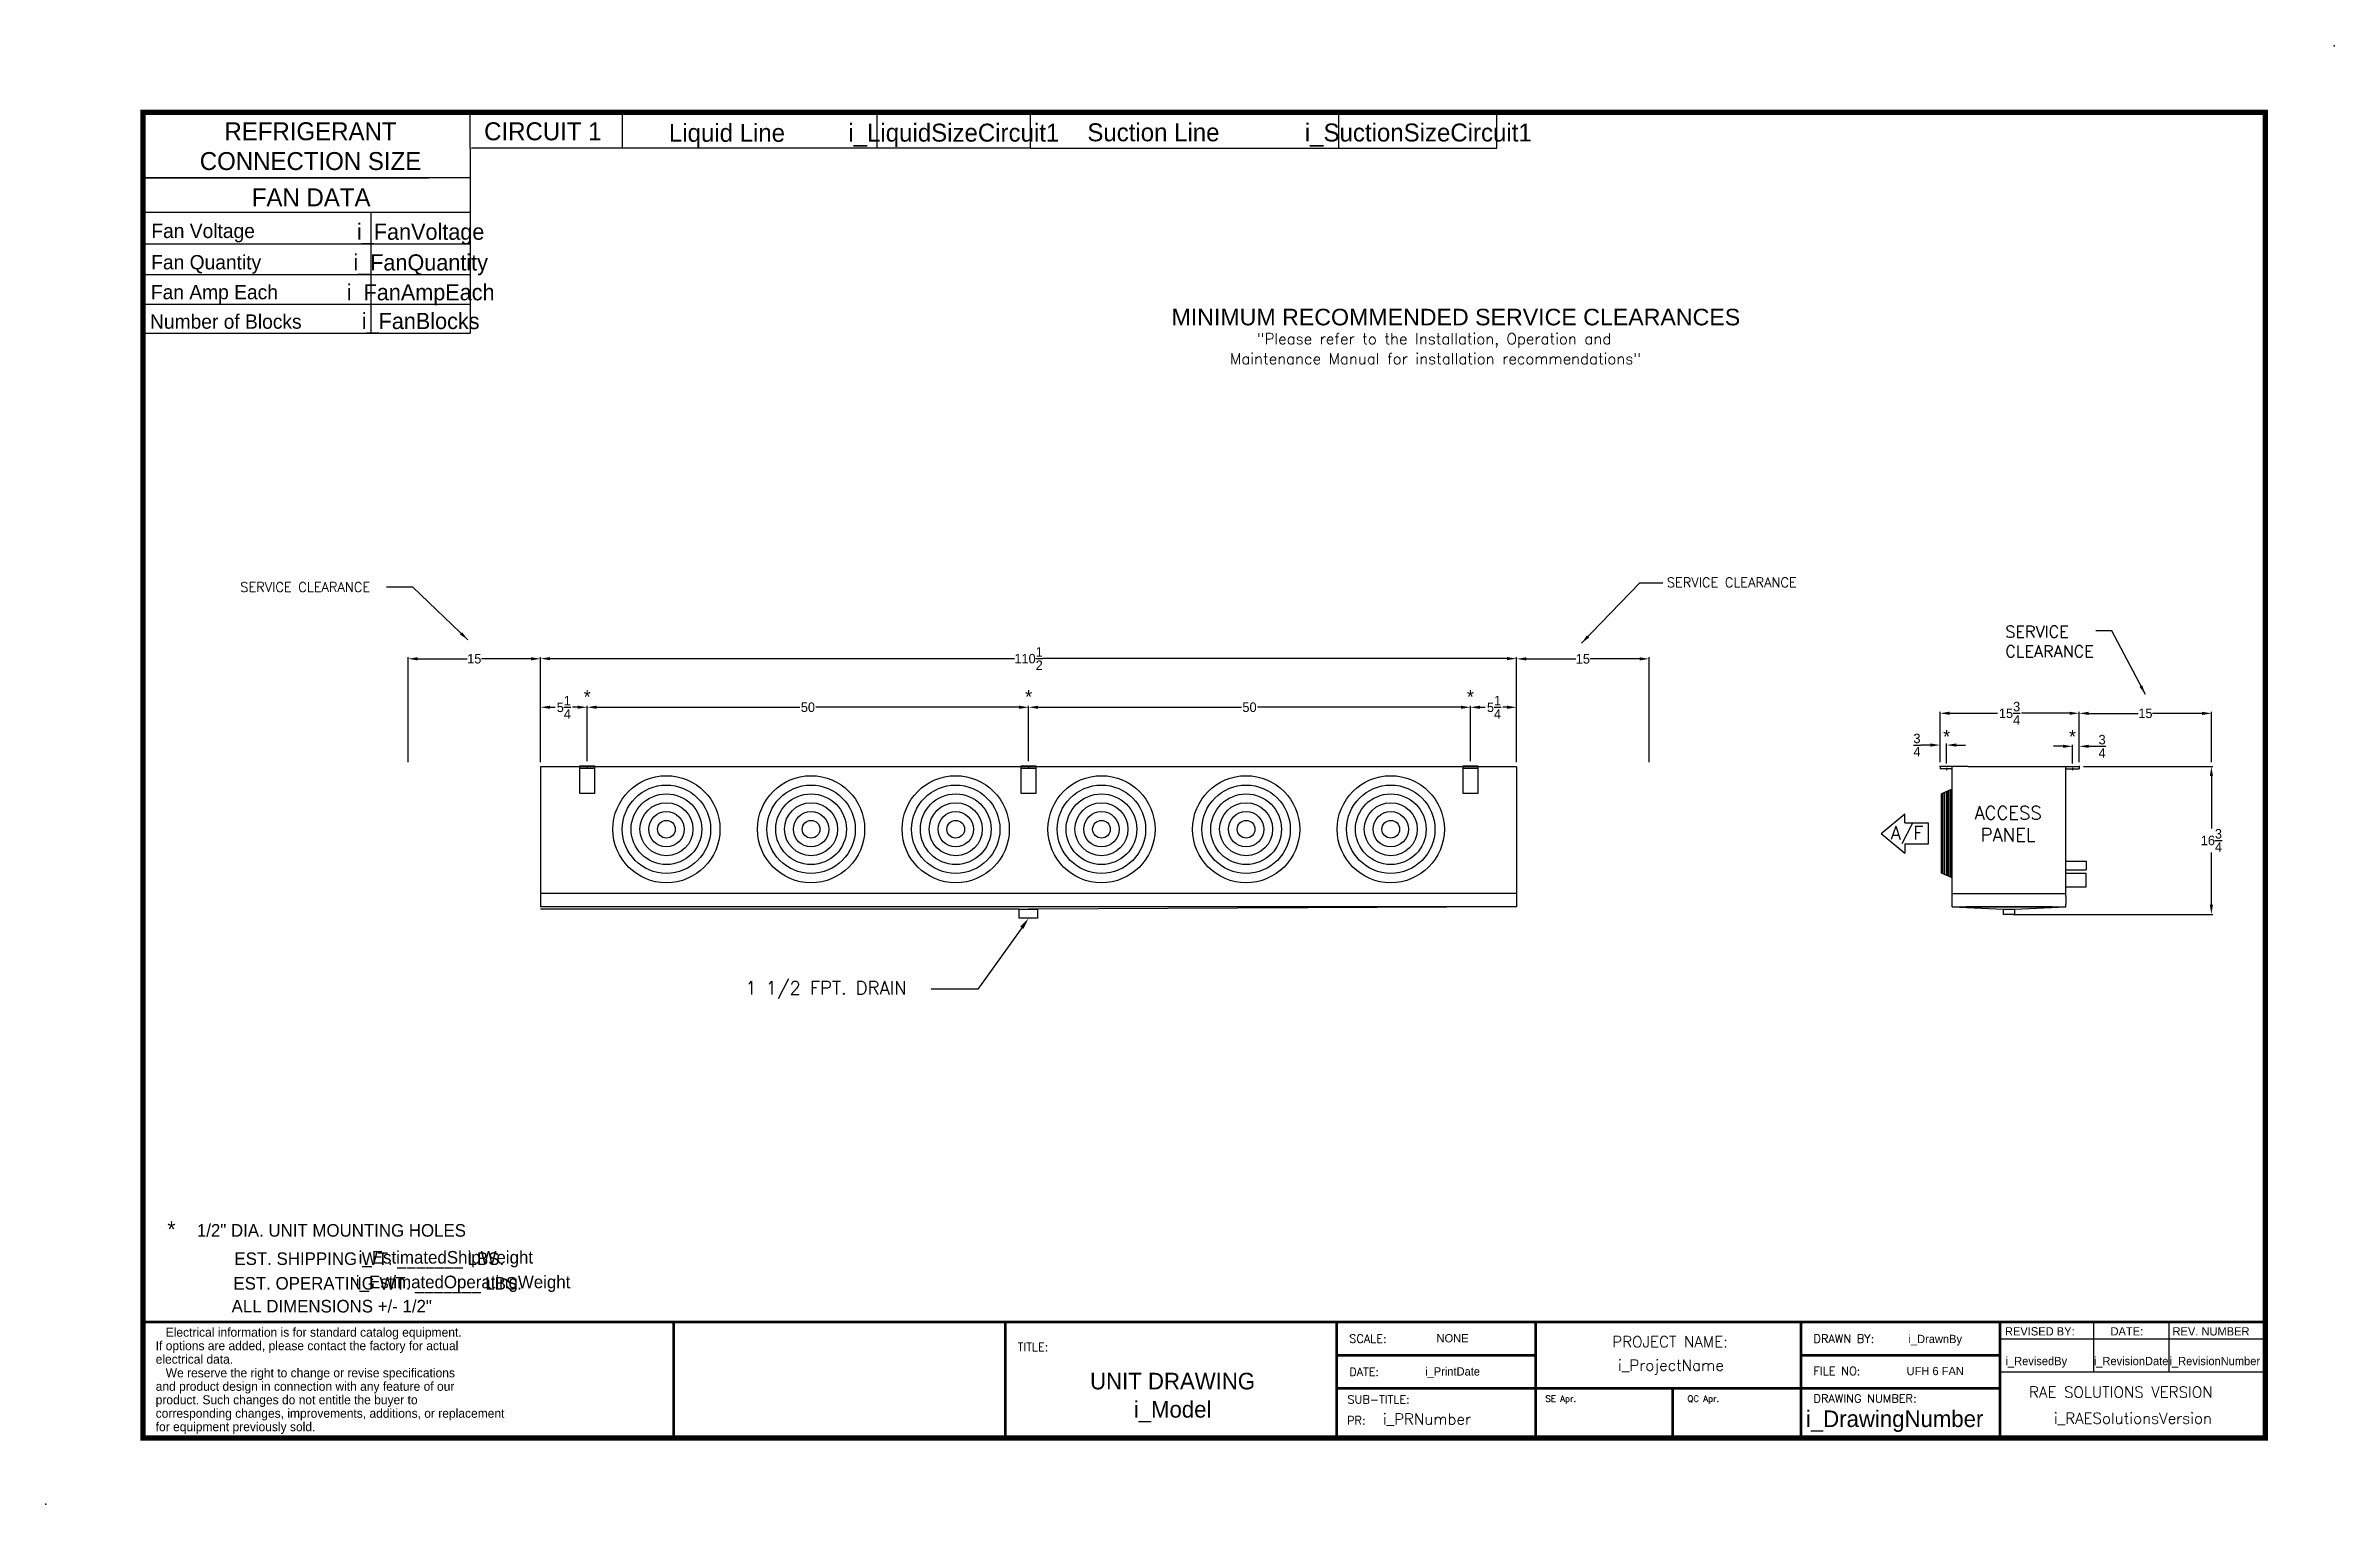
# Model space of a CAD drawing. Extents: x -27 to 232, y -18 to 148.
import ezdxf
from ezdxf.enums import TextEntityAlignment as Align

# ---------------------------------------------------------------- set-up
doc = ezdxf.new("R2010")
doc.units = 0
doc.header["$MEASUREMENT"] = 0
doc.layers.get('0').update_dxf_attribs({"linetype": 'CONTINUOUS'})
doc.layers.add('C1EFD', color=7, linetype='CONTINUOUS')
doc.layers.add('C1RC', color=7, linetype='CONTINUOUS')
doc.styles.add('dimentions', font='arial.ttf')
doc.styles.add('SIMPLEX', font='SIMPLEX')
doc.dimstyles.get("Standard").update_dxf_attribs({"dimtxt": 1.079, "dimasz": 1.079, "dimexe": 0.18, "dimexo": 0.5, "dimgap": 0.09, "dimtad": 0, "dimtih": 1, "dimtoh": 1, "dimdec": 3, "dimzin": 0, "dimdsep": 46, "dimlunit": 5, "dimtxsty": 'STANDARD', "dimcen": 0.09, "dimadec": 0, "dimazin": 0, "dimtfac": 1, "dimtdec": 3, "dimtofl": 0, "dimtmove": 0, "dimatfit": 3, "dimfxl": 1, "dimtolj": 1, "dimtzin": 0, "dimarcsym": 0})

# ---------------------------------------------------------------- blocks, each defined once
blk = doc.blocks.new('*D17')
at = {"color": 0, "lineweight": -2}
for p, q in [((28.87, 66.46), (28.87, 78.38)), ((29.95, 78.2), (82.51, 78.2)), ((138.29, 78.2), (85.74, 78.2)), ((139.37, 66.46), (139.37, 78.38))]:
    blk.add_line(p, q, dxfattribs=at)
at = {"color": 0}
for points in [[(29.95, 78.38), (29.95, 78.02), (28.87, 78.2)], [(138.29, 78.38), (138.29, 78.02), (139.37, 78.2)]]:
    blk.add_solid(points, dxfattribs=at)
at = {"color": 0, "insert": (84.12, 78.2), "char_height": 1.079, "attachment_point": 5}
blk.add_mtext('\\A1;110{\\H1x;\\S1/2;}', dxfattribs=at)
blk = doc.blocks.new('*D18')
at = {"color": 0, "lineweight": -2}
for p, q in [((134.13, 66.57), (134.13, 72.87)), ((135.21, 72.69), (135.82, 72.69)), ((138.29, 72.69), (137.8, 72.69)), ((139.37, 66.46), (139.37, 72.87))]:
    blk.add_line(p, q, dxfattribs=at)
at = {"color": 0}
for points in [[(135.21, 72.87), (135.21, 72.51), (134.13, 72.69)], [(138.29, 72.87), (138.29, 72.51), (139.37, 72.69)]]:
    blk.add_solid(points, dxfattribs=at)
at = {"color": 0, "insert": (136.81, 72.69), "char_height": 1.079, "attachment_point": 5}
blk.add_mtext('\\A1;5{\\H1x;\\S1/4;}', dxfattribs=at)
blk = doc.blocks.new('*D15')
at = {"color": 0, "lineweight": -2}
for p, q in [((139.37, 66.46), (139.37, 78.35)), ((140.45, 78.17), (146.06, 78.17)), ((153.29, 78.17), (147.68, 78.17)), ((154.37, 66.46), (154.37, 78.35))]:
    blk.add_line(p, q, dxfattribs=at)
at = {"color": 0}
for points in [[(140.45, 78.35), (140.45, 77.99), (139.37, 78.17)], [(153.29, 78.35), (153.29, 77.99), (154.37, 78.17)]]:
    blk.add_solid(points, dxfattribs=at)
at = {"color": 0, "insert": (146.87, 78.17), "char_height": 1.079, "attachment_point": 5}
blk.add_mtext('\\A1;15', dxfattribs=at)
blk = doc.blocks.new('*D19')
at = {"color": 0, "lineweight": -2}
for p, q in [((13.87, 66.46), (13.87, 78.36)), ((14.95, 78.18), (20.56, 78.18)), ((27.79, 78.18), (22.18, 78.18)), ((28.87, 66.46), (28.87, 78.36))]:
    blk.add_line(p, q, dxfattribs=at)
at = {"color": 0}
for points in [[(14.95, 78.36), (14.95, 78), (13.87, 78.18)], [(27.79, 78.36), (27.79, 78), (28.87, 78.18)]]:
    blk.add_solid(points, dxfattribs=at)
at = {"color": 0, "insert": (21.37, 78.18), "char_height": 1.079, "attachment_point": 5}
blk.add_mtext('\\A1;15', dxfattribs=at)
blk = doc.blocks.new('*D22')
at = {"color": 0, "lineweight": -2}
for p, q in [((187.3, 66.47), (187.3, 72.19)), ((188.38, 72.01), (193.82, 72.01)), ((201.97, 72.01), (196.52, 72.01)), ((203.05, 66.47), (203.05, 72.19))]:
    blk.add_line(p, q, dxfattribs=at)
at = {"color": 0}
for points in [[(188.38, 72.19), (188.38, 71.83), (187.3, 72.01)], [(201.97, 72.19), (201.97, 71.83), (203.05, 72.01)]]:
    blk.add_solid(points, dxfattribs=at)
at = {"color": 0, "insert": (195.17, 72.01), "char_height": 1.079, "attachment_point": 5}
blk.add_mtext('\\A1;15{\\H1x;\\S3/4;}', dxfattribs=at)
blk = doc.blocks.new('*D20')
at = {"color": 0, "lineweight": -2}
for p, q in [((203.05, 66.47), (203.05, 72.18)), ((204.13, 72), (209.74, 72)), ((216.97, 72), (211.36, 72)), ((218.05, 66.47), (218.05, 72.18))]:
    blk.add_line(p, q, dxfattribs=at)
at = {"color": 0}
for points in [[(204.13, 72.18), (204.13, 71.82), (203.05, 72)], [(216.97, 72.18), (216.97, 71.82), (218.05, 72)]]:
    blk.add_solid(points, dxfattribs=at)
at = {"color": 0, "insert": (210.55, 72), "char_height": 1.079, "attachment_point": 5}
blk.add_mtext('\\A1;15', dxfattribs=at)
blk = doc.blocks.new('*D21')
at = {"color": 0, "lineweight": -2}
for p, q in [((203.55, 65.97), (218.2, 65.97)), ((218.02, 64.89), (218.02, 58.95)), ((218.02, 50.32), (218.02, 56.26)), ((195.61, 49.24), (218.2, 49.24))]:
    blk.add_line(p, q, dxfattribs=at)
at = {"color": 0}
for points in [[(217.84, 64.89), (218.2, 64.89), (218.02, 65.97)], [(217.84, 50.32), (218.2, 50.32), (218.02, 49.24)]]:
    blk.add_solid(points, dxfattribs=at)
at = {"color": 0, "insert": (218.02, 57.61), "char_height": 1.079, "attachment_point": 5}
blk.add_mtext('\\A1;16{\\H1x;\\S3/4;}', dxfattribs=at)
blk = doc.blocks.new('*D25')
at = {"color": 0, "lineweight": -2}
for p, q in [((186.22, 68.41), (185.14, 68.41)), ((187.3, 66.47), (187.3, 68.59)), ((188.05, 66.34), (188.05, 68.59)), ((189.13, 68.41), (190.2, 68.41))]:
    blk.add_line(p, q, dxfattribs=at)
at = {"color": 0}
for points in [[(186.22, 68.59), (186.22, 68.23), (187.3, 68.41)], [(189.13, 68.59), (189.13, 68.23), (188.05, 68.41)]]:
    blk.add_solid(points, dxfattribs=at)
at = {"color": 0, "insert": (184.69, 68.41), "char_height": 1.079, "attachment_point": 5}
blk.add_mtext('\\A1;{\\H1x;\\S3/4;}', dxfattribs=at)
blk = doc.blocks.new('*D26')
at = {"color": 0, "lineweight": -2}
for p, q in [((201.22, 68.27), (200.14, 68.27)), ((202.3, 66.34), (202.3, 68.45)), ((203.05, 66.47), (203.05, 68.45)), ((204.13, 68.27), (205.21, 68.27))]:
    blk.add_line(p, q, dxfattribs=at)
at = {"color": 0}
for points in [[(201.22, 68.45), (201.22, 68.09), (202.3, 68.27)], [(204.13, 68.45), (204.13, 68.09), (203.05, 68.27)]]:
    blk.add_solid(points, dxfattribs=at)
at = {"color": 0, "insert": (205.65, 68.27), "char_height": 1.079, "attachment_point": 5}
blk.add_mtext('\\A1;{\\H1x;\\S3/4;}', dxfattribs=at)
blk = doc.blocks.new('*D33')
at = {"color": 0, "lineweight": -2}
for p, q in [((28.87, 66.46), (28.87, 72.87)), ((29.95, 72.69), (30.52, 72.69)), ((33.07, 72.69), (32.5, 72.69)), ((34.15, 66.57), (34.15, 72.87))]:
    blk.add_line(p, q, dxfattribs=at)
at = {"color": 0}
for points in [[(29.95, 72.87), (29.95, 72.51), (28.87, 72.69)], [(33.07, 72.87), (33.07, 72.51), (34.15, 72.69)]]:
    blk.add_solid(points, dxfattribs=at)
at = {"color": 0, "insert": (31.51, 72.69), "char_height": 1.079, "attachment_point": 5}
blk.add_mtext('\\A1;5{\\H1x;\\S1/4;}', dxfattribs=at)
blk = doc.blocks.new('*D34')
at = {"color": 0, "lineweight": -2}
for p, q in [((34.15, 66.57), (34.15, 72.87)), ((35.23, 72.69), (58.24, 72.69)), ((83.04, 72.69), (60.04, 72.69)), ((84.12, 66.57), (84.12, 72.87))]:
    blk.add_line(p, q, dxfattribs=at)
at = {"color": 0}
for points in [[(35.23, 72.87), (35.23, 72.51), (34.15, 72.69)], [(83.04, 72.87), (83.04, 72.51), (84.12, 72.69)]]:
    blk.add_solid(points, dxfattribs=at)
at = {"color": 0, "insert": (59.14, 72.69), "char_height": 1.079, "attachment_point": 5}
blk.add_mtext('\\A1;50', dxfattribs=at)
blk = doc.blocks.new('*D35')
at = {"color": 0, "lineweight": -2}
for p, q in [((84.12, 66.57), (84.12, 72.87)), ((85.2, 72.69), (108.23, 72.69)), ((133.06, 72.69), (110.03, 72.69)), ((134.13, 66.57), (134.13, 72.87))]:
    blk.add_line(p, q, dxfattribs=at)
at = {"color": 0}
for points in [[(85.2, 72.87), (85.2, 72.51), (84.12, 72.69)], [(133.06, 72.87), (133.06, 72.51), (134.13, 72.69)]]:
    blk.add_solid(points, dxfattribs=at)
at = {"color": 0, "insert": (109.13, 72.69), "char_height": 1.079, "attachment_point": 5}
blk.add_mtext('\\A1;50', dxfattribs=at)

msp = doc.modelspace()

# ---------------------------------------------------------------- linework, layer by layer
at = {"color": 0}
for p, q in [((139.3738, 65.9625), (28.8738, 65.9625)), ((28.8738, 65.9625), (28.8738, 50.0875)), ((33.3242, 65.7867), (34.9833, 65.7867)), ((34.1538, 66.0688), (34.1538, 65.7867)), ((83.2943, 65.7867), (84.9534, 65.7867)), ((84.1238, 66.0688), (84.1238, 65.7867)), ((133.3045, 65.7867), (134.9635, 65.7867)), ((139.3738, 65.9625), (139.3738, 50.0875)), ((187.2973, 65.9702), (187.2973, 65.7043)), ((190.4876, 65.9702), (187.2973, 65.9702)), ((188.6684, 65.7043), (187.2973, 65.7043)), ((188.047, 65.8373), (188.047, 65.5714)), ((188.6684, 50.0952), (188.6684, 65.9702)), ((190.4876, 65.9702), (203.0473, 65.9702)), ((199.8571, 65.9702), (203.0473, 65.9702)), ((201.5434, 51.278), (201.5434, 65.9702)), ((201.5434, 65.7043), (203.0473, 65.7043)), ((202.2953, 65.8373), (202.2953, 65.5714)), ((203.0473, 65.9702), (203.0473, 65.7043)), ((188.6684, 63.4024), (187.4582, 62.8838)), ((187.4582, 53.9101), (187.4582, 62.8838)), ((187.6312, 53.8359), (187.6312, 62.9579)), ((187.8042, 53.7618), (187.8042, 63.0321)), ((187.9773, 63.1062), (187.9773, 53.6876)), ((188.1503, 63.1804), (188.1503, 53.6135)), ((188.3233, 53.5393), (188.3233, 63.2545)), ((188.4963, 63.3287), (188.4963, 53.4652)), ((180.6526, 58.3969), (183.3125, 60.6135)), ((183.3125, 59.616), (183.3125, 60.6135)), ((183.3125, 59.616), (185.9724, 59.616)), ((185.9724, 59.616), (185.9724, 57.1778)), ((180.6526, 58.3969), (183.3125, 56.1804)), ((183.3125, 57.1778), (183.3125, 56.1804)), ((185.9724, 57.1778), (183.3125, 57.1778)), ((201.5434, 55.2652), (203.8571, 55.2652)), ((203.8571, 55.2652), (203.8571, 54.2652)), ((188.6684, 53.3914), (187.4582, 53.9101)), ((188.6684, 53.0398), (188.6684, 53.0398)), ((201.5434, 54.2652), (203.8571, 54.2652)), ((203.8571, 53.854), (201.5434, 53.854)), ((201.5434, 52.354), (203.8571, 52.354)), ((203.8571, 52.354), (203.8571, 53.854)), ((139.3738, 51.5875), (28.8738, 51.5875)), ((139.3738, 50.0875), (28.8738, 50.0875)), ((83.0604, 49.8375), (28.8738, 49.8375)), ((83.0604, 48.7995), (83.0604, 49.8375)), ((83.0604, 49.8375), (85.1873, 49.8375)), ((139.3738, 50.0875), (84.1238, 49.8375)), ((85.1873, 48.7995), (85.1873, 49.8375)), ((188.6684, 51.5875), (201.5434, 51.5875)), ((188.6684, 50.0952), (201.5434, 50.0952)), ((188.6684, 50.0952), (194.4836, 49.8312)), ((199.9634, 50.0952), (190.2483, 50.0952)), ((195.7282, 49.8312), (201.5434, 50.0952)), ((201.5434, 51.278), (201.5434, 50.403)), ((201.5434, 50.0952), (201.5434, 50.403)), ((85.1873, 48.7995), (83.0604, 48.7995)), ((78.3669, 40.7706), (73.0769, 40.7706)), ((43.94, -10.075), (43.94, 3.0631)), ((81.4775, -10.075), (81.4775, 3.0631)), ((119.015, 3.0631), (194.09, 3.0631)), ((119.015, -10.075), (119.015, 3.0631)), ((141.5375, 3.0631), (141.5375, -10.075)), ((171.5675, 3.0631), (171.5675, -4.4444)), ((194.09, 3.0631), (194.09, -10.075)), ((194.09, 3.0631), (224.12, 3.0631)), ((194.09, 3.0631), (194.09, 1.1863)), ((204.6858, 3.0631), (204.6858, -2.5675)), ((213.2192, 3.0631), (213.2192, -2.5675)), ((194.09, 1.1863), (224.12, 1.1863)), ((141.5375, -0.6906), (119.015, -0.6906)), ((171.5675, -0.6906), (194.09, -0.6906)), ((171.5675, -4.4444), (171.5675, -0.6906)), ((194.09, -2.5675), (224.12, -2.5675)), ((194.09, -4.4444), (119.015, -4.4444)), ((157.0217, -4.4444), (157.0217, -10.075)), ((171.5675, -4.4444), (171.5675, -10.075))]:
    msp.add_line(p, q, dxfattribs=at)
for points, const_width in [([(-16.12, -10.075), (224.12, -10.075), (224.12, 140.075), (-16.12, 140.075), (-16.12, -10.075)], 0.6006), ([(44.2951, 3.0631), (-16.12, 3.0631)], 0.3003), ([(224.12, 3.0631), (43.94, 3.0631), (43.94, -10.075)], 0.3003), ([(81.4775, 3.0631), (81.4775, -10.075)], 0.3003), ([(119.015, 3.0631), (119.015, -10.075)], 0.3003), ([(141.5375, 3.0631), (141.5375, -10.075)], 0.3003), ([(171.5675, 3.0631), (171.5675, -10.075)], 0.3003), ([(194.09, -10.075), (194.09, 3.0631), (224.12, 3.0631)], 0.3003), ([(141.5375, -0.6906), (119.015, -0.6906)], 0.3003), ([(194.09, -0.6906), (171.5675, -0.6906), (171.5675, -10.075)], 0.3003), ([(194.09, -4.4444), (119.015, -4.4444)], 0.3003), ([(157.0217, -4.4444), (157.0217, -10.075)], 0.3003)]:
    msp.add_lwpolyline(points, dxfattribs=dict(at, const_width=const_width))
for points in [[(33.3242, 66.0688), (34.9833, 66.0688), (34.9833, 62.9109), (33.3242, 62.9109)], [(83.2943, 66.0688), (84.9534, 66.0688), (84.9534, 62.9109), (83.2943, 62.9109)], [(133.3045, 66.0688), (134.9635, 66.0688), (134.9635, 62.9109), (133.3045, 62.9109)], [(194.4836, 49.8312), (195.7282, 49.8312), (195.7282, 49.2404), (194.4836, 49.2404)]]:
    msp.add_lwpolyline(points, close=True, dxfattribs=at)
msp.add_lwpolyline([(83.35, 47.7203), (78.3669, 40.7706)], dxfattribs=at)
for centre, radius in [((43.1238, 58.8784), 6.0625), ((59.4988, 58.8784), 6.0625), ((75.8738, 58.8784), 6.0625), ((92.3738, 58.8784), 6.0625), ((108.7488, 58.8784), 6.0625), ((125.1238, 58.8784), 6.0625), ((43.1238, 58.8784), 5), ((43.1238, 58.8784), 4), ((59.4988, 58.8784), 5), ((59.4988, 58.8784), 4), ((75.8738, 58.8784), 5), ((75.8738, 58.8784), 4), ((92.3738, 58.8784), 5), ((92.3738, 58.8784), 4), ((108.7488, 58.8784), 5), ((108.7488, 58.8784), 4), ((125.1238, 58.8784), 5), ((125.1238, 58.8784), 4), ((43.1238, 58.8784), 3), ((43.1238, 58.8784), 2), ((43.1238, 58.8784), 1), ((59.4988, 58.8784), 3), ((59.4988, 58.8784), 2), ((59.4988, 58.8784), 1), ((75.8738, 58.8784), 3), ((75.8738, 58.8784), 2), ((75.8738, 58.8784), 1), ((92.3738, 58.8784), 3), ((92.3738, 58.8784), 2), ((92.3738, 58.8784), 1), ((108.7488, 58.8784), 3), ((108.7488, 58.8784), 2), ((108.7488, 58.8784), 1), ((125.1238, 58.8784), 3), ((125.1238, 58.8784), 2), ((125.1238, 58.8784), 1)]:
    msp.add_circle(centre, radius, dxfattribs=at)
for p in [(231.9254, 147.6027), (187.2973, 65.9702), (203.0473, 65.9702), (203.0473, 65.9702), (203.0473, 65.9702), (190.2483, 50.0952), (190.2483, 50.0952), (199.9634, 50.0952), (199.9634, 50.0952), (199.9634, 50.0952), (199.9634, 50.0952), (194.09, -10.075), (-27.1368, -17.5623)]:
    msp.add_point(p, dxfattribs=at)
msp.add_solid([(83.1701, 47.8492), (84.1238, 48.7995), (83.5299, 47.5913)], dxfattribs=at)
at = {"layer": 'C1EFD', "color": 0}
for p, q in [((20.9107, 132.6289), (-16.12, 132.6289)), ((-16.12, 132.6289), (-16.12, 115.0679)), ((20.9107, 132.6289), (20.9107, 115.0679)), ((20.9107, 128.729), (-15.862, 128.729)), ((9.6467, 128.729), (9.6467, 115.0679)), ((-15.8724, 125.1787), (20.9107, 125.1787)), ((-15.955, 121.7045), (20.9107, 121.7045)), ((-16.1257, 118.3242), (20.9107, 118.3242)), ((-16.12, 115.0679), (20.9107, 115.0679))]:
    msp.add_line(p, q, dxfattribs=at)
at = {"layer": 'C1RC', "color": 0}
for p, q in [((-16.12, 132.6289), (-16.12, 140.075)), ((-16.12, 140.075), (20.9107, 140.068)), ((20.9107, 136.0156), (20.9107, 140.088)), ((38.1508, 136.0094), (38.1508, 140.0818)), ((66.985, 136.0094), (66.985, 140.0818)), ((84.3338, 136.0094), (84.3338, 140.0818)), ((119.2294, 136.0094), (119.2294, 140.0818)), ((137.1223, 136.0094), (137.1223, 139.9523)), ((20.9107, 136.0156), (20.9107, 132.6289)), ((84.3338, 136.0094), (21.0412, 136.0094)), ((84.3338, 136.0094), (137.1223, 136.0094)), ((-16.12, 132.6289), (16.1772, 132.6228))]:
    msp.add_line(p, q, dxfattribs=at)

# ---------------------------------------------------------------- texts
at = {"color": 0, "lineweight": 30}
for s, height, style, p in [('MINIMUM RECOMMENDED SERVICE CLEARANCES', 1.876875, 'dimentions', (100.299, 115.9421)), ('MINIMUM RECOMMENDED SERVICE CLEARANCES', 1.876875, 'dimentions', (100.299, 115.9421)), ('SE Apr.', 0.70383, 'SIMPLEX', (142.6401, -5.9613)), ('QC Apr.', 0.70383, 'SIMPLEX', (158.715, -5.9613))]:
    msp.add_text(s, height=height, dxfattribs=dict(at, style=style)).set_placement(p)
at = {"color": 0, "style": 'SIMPLEX'}
for s, p in [('"Please refer to the Installation, Operation and', (130.0304, 113.7954)), ('"Please refer to the Installation, Operation and', (130.0304, 113.7954)), ('Maintenance Manual for installation recommendations"', (130.179, 111.5365)), ('Maintenance Manual for installation recommendations"', (130.179, 111.5365)), ('PROJECT NAME:', (156.741, 0.2166)), ('i_ProjectName', (156.8358, -2.4509)), ('i_RAESolutionsVersion', (209.136, -8.451))]:
    msp.add_text(s, height=1.246245, dxfattribs=at).set_placement(p, align=Align.CENTER)
at = {"color": 0}
for s, height, p in [('*', 1.5199, (34.1544, 73.1137)), ('*', 1.5199, (84.1245, 73.1137)), ('*', 1.5199, (134.1346, 73.1137)), ('*', 1.5199, (188.047, 68.6106)), ('*', 1.5199, (202.2954, 68.6106)), ('*', 1.7555, (-12.9064, 12.7129)), ('EST. SHIPPING WT. _______ LBS.', 1.426425, (9.4866, 9.5322)), ('i_EstimatedShipWeight', 1.428062, (18.1565, 9.688)), ('EST. OPERATING WT. _______ LBS.', 1.426425, (10.4338, 6.742)), ('i_EstimatedOperatingWeight', 1.426425, (20.1083, 6.8978)), ('ALL DIMENSIONS +/- 1/2"', 1.426425, (5.2398, 4.1533)), ('NONE', 0.93844, (132.1183, 0.7666)), ('i_DrawnBy', 0.93844, (186.7587, 0.6861)), ('i_PrintDate', 0.938437, (132.1183, -2.9871)), ('UFH 6 FAN', 0.93844, (186.7587, -2.9447)), ('i_RevisedBy', 0.938437, (198.2024, -1.8147)), ('i_RevisionDate', 0.938437, (208.9309, -1.8147)), ('i_RevisionNumber', 0.938437, (218.4077, -1.8147)), ('UNIT DRAWING', 1.876875, (100.4236, -4.5545)), ('i_Model', 1.87687, (100.4236, -7.7534)), ('i_DrawingNumber', 1.876875, (182.1628, -8.8192))]:
    msp.add_text(s, height=height, dxfattribs=at).set_placement(p, align=Align.CENTER)
at = {"color": 0, "style": 'SIMPLEX'}
for s, height, p in [('A/F', 1.494, (181.7111, 57.7257)), ('1 1/2 FPT. DRAIN', 1.494, (52.0634, 40.162)), ('TITLE:', 0.93844, (82.8852, -0.2214)), ('SCALE:', 0.93844, (120.4227, 0.717)), ('DRAWN BY:', 0.93844, (172.9752, 0.717)), ('DATE:', 0.93844, (120.4227, -3.0367)), ('FILE NO:', 0.93844, (172.9752, -2.946)), ('DRAWING NUMBER:', 0.938437, (172.9752, -6.0573)), ('RAE SOLUTIONS VERSION', 1.246245, (197.3801, -5.4898)), ('SUB-TITLE:', 0.93844, (120.2193, -6.1712)), ('i_PRNumber', 1.24624, (124.226, -8.5444))]:
    msp.add_text(s, height=height, dxfattribs=at).set_placement(p)
at = {"color": 0}
for s, height, p in [('1/2" DIA. UNIT MOUNTING HOLES', 1.426425, (-10.028, 12.7376)), ('REVISED BY:', 0.938437, (194.6533, 1.5503)), ('DATE:', 0.93844, (206.6036, 1.5503)), ('REV. NUMBER', 0.938437, (213.6214, 1.5503))]:
    msp.add_text(s, height=height, dxfattribs=at).set_placement(p)
at = {"color": 0, "lineweight": 25}
for s, p in [('If options are added, please contact the factory for actual', (-14.6935, -0.1182)), ('   Electrical information is for standard catalog equipment.', (-14.6935, 1.408)), ('electrical data.', (-14.6935, -1.6443)), ('   We reserve the right to change or revise specifications', (-14.6935, -3.1897)), ('and product design in connection with any feature of our', (-14.6935, -4.7159)), ('product. Such changes do not entitle the buyer to', (-14.6935, -6.242)), ('corresponding changes, improvements, additions, or replacement ', (-14.6935, -7.7682)), ('for equipment previously sold.', (-14.6935, -9.2943))]:
    msp.add_text(s, height=1.017437, dxfattribs=at).set_placement(p)
at = {"color": 0, "style": 'SIMPLEX'}
msp.add_text('PR:', height=0.93844, dxfattribs=at).set_placement((122.2611, -8.5444), align=Align.RIGHT)
at = {"color": 0, "attachment_point": 1, "style": 'SIMPLEX'}
for s, insert, char_height, width in [('SERVICE CLEARANCE', (-5.1222, 86.8453), 1.079, 22.285339), ('SERVICE CLEARANCE', (156.374, 87.3752), 1.079, 19.329987), ('SERVICE\\PCLEARANCE', (194.6983, 81.9055), 1.328, 5.820281)]:
    msp.add_mtext(s, dxfattribs=dict(at, insert=insert, char_height=char_height, width=width))
at = {"color": 0, "insert": (195.0064, 59.4834), "char_height": 1.494, "attachment_point": 5, "style": 'SIMPLEX'}
msp.add_mtext('ACCESS\\PPANEL', dxfattribs=at)
at = {"layer": 'C1EFD', "color": 0}
for s, height, p in [('FAN DATA', 2.03278, (2.9075, 129.4195)), ('i_FanVoltage', 1.829502, (15.3035, 125.6273)), ('i_FanQuantity', 1.829502, (15.3035, 122.1531)), ('i_FanAmpEach', 1.829502, (15.3035, 118.7727)), ('i_FanBlocks', 1.829502, (15.3035, 115.5165))]:
    msp.add_text(s, height=height, dxfattribs=at).set_placement(p, align=Align.CENTER)
for s, p in [('Fan Voltage', (-15.1874, 125.8274)), ('Fan Quantity', (-15.204, 122.2764)), ('Fan Amp Each', (-15.2381, 118.8899)), ('Number of Blocks', (-15.3346, 115.5565))]:
    msp.add_text(s, height=1.626224, dxfattribs=at).set_placement(p)
at = {"layer": 'C1RC', "color": 0}
for s, p in [('REFRIGERANT', (2.8322, 136.9036)), ('CIRCUIT 1', (29.13, 136.8989)), ('i_LiquidSizeCircuit1', (75.6579, 136.7466)), ('i_SuctionSizeCircuit1', (128.2375, 136.7615)), ('CONNECTION SIZE', (2.8322, 133.5287))]:
    msp.add_text(s, height=2.03278, dxfattribs=at).set_placement(p, align=Align.CENTER)
msp.add_text('Liquid Line', height=2.03278, dxfattribs=at).set_placement((43.4037, 136.1147), align=Align.BOTTOM_LEFT)
msp.add_text('Suction Line', height=2.03278, dxfattribs=at).set_placement((90.7749, 136.7842))

# ---------------------------------------------------------------- dimensions: what is measured, and where the dimension line sits
at = {"color": 0}
for base, p1, p2, picture, middle in [((28.8738, 78.1814), (13.8738, 65.9625), (28.8738, 65.9625), '*D19', (21.3738, 78.1814)), ((28.8738, 78.1985), (139.3738, 65.9625), (28.8738, 65.9625), '*D17', (84.1238, 78.1985)), ((154.3738, 78.1737), (139.3738, 65.9625), (154.3738, 65.9625), '*D15', (146.8738, 78.1737)), ((28.8738, 72.6869), (34.1538, 66.0688), (28.8738, 65.9625), '*D33', (31.5138, 72.6869)), ((84.1238, 72.6869), (34.1538, 66.0688), (84.1238, 66.0688), '*D34', (59.1388, 72.6869)), ((134.134, 72.6869), (84.1238, 66.0688), (134.134, 66.0688), '*D35', (109.1289, 72.6869)), ((203.0473, 72.0073), (187.2973, 65.9702), (203.0473, 65.9702), '*D22', (195.1723, 72.0073)), ((218.0473, 71.9978), (203.0473, 65.9702), (218.0473, 65.9702), '*D20', (210.5473, 71.9978)), ((187.2973, 68.4081), (188.047, 65.8373), (187.2973, 65.9702), '*D25', (184.6897, 68.4081)), ((203.0473, 68.2688), (202.2953, 65.8373), (203.0473, 65.9702), '*D26', (205.655, 68.2688))]:
    dim = msp.add_linear_dim(base=base, p1=p1, p2=p2, dimstyle='Standard', dxfattribs=at)
    dim.commit()
    dim.dimension.update_dxf_attribs({"geometry": picture, "text_midpoint": middle})
dim = msp.add_linear_dim(base=(134.134, 72.6869), p1=(139.3738, 65.9625), p2=(134.134, 66.0688), dimstyle='Standard', dxfattribs=at)
dim.commit()
dim.dimension.update_dxf_attribs({"geometry": '*D18', "text_midpoint": (136.8084, 72.6869), "dimtype": 160})
dim = msp.add_linear_dim(base=(218.0221, 65.9702), p1=(195.1059, 49.2404), p2=(203.0473, 65.9702), angle=90, dimstyle='Standard', dxfattribs=at)
dim.commit()
dim.dimension.update_dxf_attribs({"geometry": '*D21', "text_midpoint": (218.0221, 57.6053)})

# ---------------------------------------------------------------- leaders
for points in [[(20.6553, 80.3142), (14.4303, 86.2838), (11.4423, 86.2838)], [(146.7107, 79.9374), (153.3092, 86.7776), (155.9236, 86.7776)], [(210.5456, 74.1341), (206.7422, 81.3298), (204.9558, 81.3298)]]:
    msp.add_leader(points, dimstyle='Standard', override={"dimgap": 0.09, "dimtad": 0}, dxfattribs=at)

doc.saveas('drawing.dxf')
